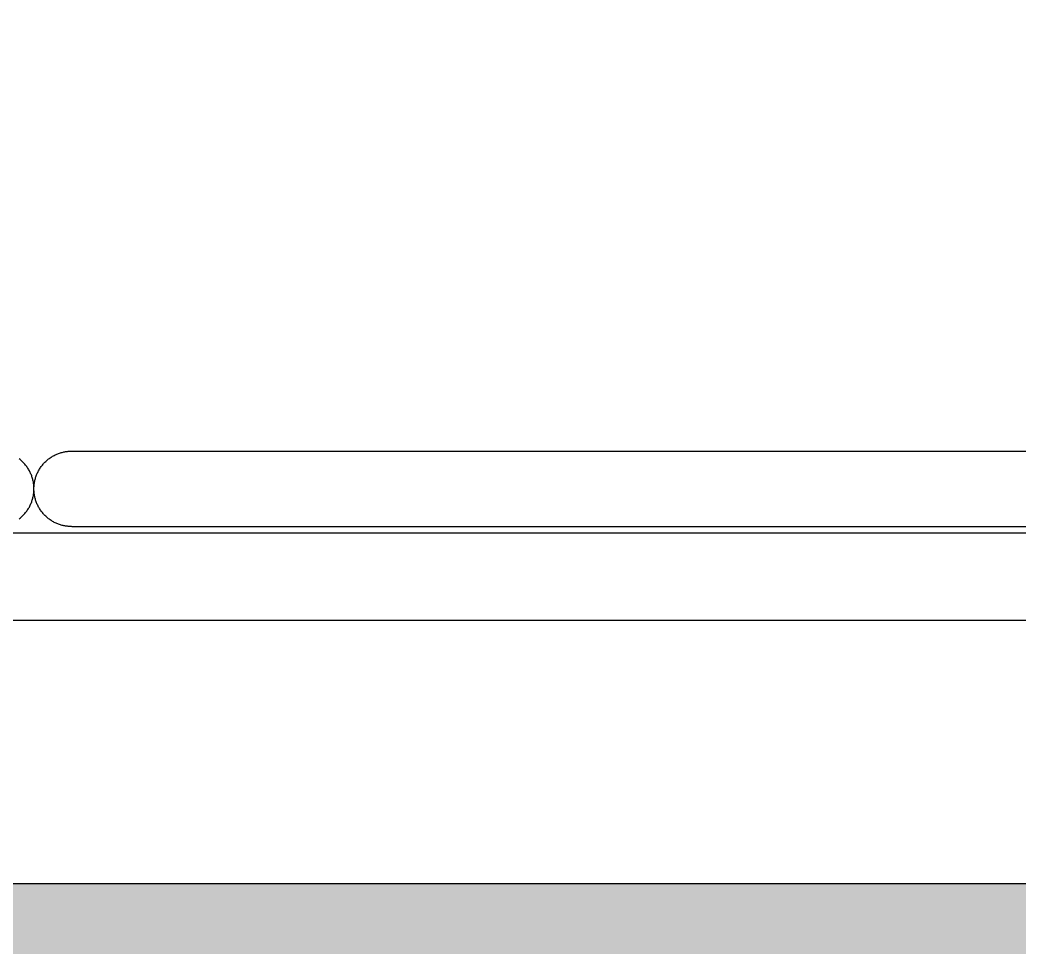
# Model space of a CAD drawing. Header units: millimetres. Extents: x -58335 to 291665, y -66693 to 213307.
# Drawn here: x 156753 to 157323, y -16938 to -16409 of the extents above; entities that cross this region are included whole.
import ezdxf

# ---------------------------------------------------------------- set-up
doc = ezdxf.new("R2010")
doc.units = ezdxf.units.MM
doc.header["$LTSCALE"] = 1000
for name, color, linetype in [('X-SITE$0$-MY-계획선', 253, 'Continuous'), ('X-SITE$0$-MY-녹지', 254, 'Continuous'), ('X-SITE$0$-MY-보조선', 253, 'Continuous'), ('X-SITE$0$-MY-시설선', 254, 'Continuous')]:
    doc.layers.add(name, color=color, linetype=linetype)
pattern_1 = [(0, (-29382.5, 14650.24), (317.5, 317.5), [158.75, -476.25]), (90, (-29303.13, 14570.87), (-317.5, 317.5), [158.75, -476.25])]

# ---------------------------------------------------------------- blocks, each defined once
blk = doc.blocks.new('X-SITE$0$GPSP-100')
at = {"layer": 'X-SITE$0$-MY-시설선'}
for points in [[(-1658.38, -1542.04), (-1657.95, -1541.69), (-1657.52, -1541.34), (-1657.1, -1540.97), (-1656.7, -1540.59), (-1656.3, -1540.2), (-1655.91, -1539.8), (-1655.53, -1539.4), (-1655.16, -1538.98), (-1654.81, -1538.55), (-1654.46, -1538.12), (-1654.13, -1537.67), (-1653.81, -1537.22), (-1653.5, -1536.76), (-1653.21, -1536.3), (-1652.93, -1535.83), (-1652.66, -1535.36), (-1652.4, -1534.87), (-1652.16, -1534.39), (-1651.93, -1533.9), (-1651.71, -1533.41), (-1651.51, -1532.91), (-1651.32, -1532.42), (-1651.14, -1531.92), (-1650.98, -1531.42), (-1650.83, -1530.92), (-1650.69, -1530.41), (-1650.57, -1529.91), (-1650.46, -1529.41), (-1650.36, -1528.91), (-1650.27, -1528.41), (-1650.2, -1527.92), (-1650.14, -1527.42), (-1650.09, -1526.93), (-1650.05, -1526.44), (-1650.02, -1525.96), (-1650.01, -1525.48), (-1650, -1525), (-1650.01, -1524.52), (-1650.02, -1524.04), (-1650.05, -1523.56), (-1650.09, -1523.07), (-1650.14, -1522.58), (-1650.2, -1522.08), (-1650.27, -1521.59), (-1650.36, -1521.09), (-1650.46, -1520.59), (-1650.57, -1520.09), (-1650.69, -1519.59), (-1650.83, -1519.08), (-1650.98, -1518.58), (-1651.14, -1518.08), (-1651.32, -1517.58), (-1651.51, -1517.09), (-1651.71, -1516.59), (-1651.93, -1516.1), (-1652.16, -1515.61), (-1652.4, -1515.13), (-1652.66, -1514.64), (-1652.93, -1514.17), (-1653.21, -1513.7), (-1653.5, -1513.23), (-1653.81, -1512.78), (-1654.13, -1512.33), (-1654.46, -1511.88), (-1654.81, -1511.45), (-1655.16, -1511.02), (-1655.53, -1510.6), (-1655.91, -1510.2), (-1656.3, -1509.8), (-1656.7, -1509.41), (-1657.1, -1509.03), (-1657.52, -1508.66), (-1657.95, -1508.31), (-1658.38, -1507.96)], [(-1628.53, -1546.5), (-1629, -1546.49), (-1629.49, -1546.48), (-1629.97, -1546.45), (-1630.46, -1546.41), (-1630.95, -1546.36), (-1631.44, -1546.3), (-1631.94, -1546.23), (-1632.44, -1546.14), (-1632.94, -1546.04), (-1633.44, -1545.93), (-1633.94, -1545.81), (-1634.44, -1545.67), (-1634.94, -1545.52), (-1635.44, -1545.36), (-1635.94, -1545.18), (-1636.44, -1544.99), (-1636.94, -1544.79), (-1637.43, -1544.57), (-1637.92, -1544.34), (-1638.4, -1544.1), (-1638.88, -1543.84), (-1639.36, -1543.57), (-1639.83, -1543.29), (-1640.29, -1543), (-1640.75, -1542.69), (-1641.2, -1542.37), (-1641.64, -1542.04), (-1642.08, -1541.69), (-1642.51, -1541.34), (-1642.92, -1540.97), (-1643.33, -1540.59), (-1643.73, -1540.2), (-1644.12, -1539.8), (-1644.5, -1539.4), (-1644.86, -1538.98), (-1645.22, -1538.55), (-1645.56, -1538.12), (-1645.89, -1537.67), (-1646.21, -1537.22), (-1646.52, -1536.76), (-1646.82, -1536.3), (-1647.1, -1535.83), (-1647.37, -1535.36), (-1647.63, -1534.87), (-1647.87, -1534.39), (-1648.1, -1533.9), (-1648.31, -1533.41), (-1648.52, -1532.91), (-1648.71, -1532.42), (-1648.88, -1531.92), (-1649.05, -1531.42), (-1649.2, -1530.92), (-1649.33, -1530.41), (-1649.46, -1529.91), (-1649.57, -1529.41), (-1649.67, -1528.91), (-1649.75, -1528.41), (-1649.83, -1527.92), (-1649.89, -1527.42), (-1649.94, -1526.93), (-1649.98, -1526.44), (-1650.01, -1525.96), (-1650.02, -1525.48), (-1650.03, -1525), (-1650.02, -1524.52), (-1650.01, -1524.04), (-1649.98, -1523.56), (-1649.94, -1523.07), (-1649.89, -1522.58), (-1649.83, -1522.08), (-1649.75, -1521.59), (-1649.67, -1521.09), (-1649.57, -1520.59), (-1649.46, -1520.09), (-1649.33, -1519.59), (-1649.2, -1519.08), (-1649.05, -1518.58), (-1648.88, -1518.08), (-1648.71, -1517.58), (-1648.52, -1517.09), (-1648.31, -1516.59), (-1648.1, -1516.1), (-1647.87, -1515.61), (-1647.63, -1515.13), (-1647.37, -1514.64), (-1647.1, -1514.17), (-1646.82, -1513.7), (-1646.52, -1513.23), (-1646.21, -1512.78), (-1645.89, -1512.33), (-1645.56, -1511.88), (-1645.22, -1511.45), (-1644.86, -1511.02), (-1644.5, -1510.6), (-1644.12, -1510.2), (-1643.73, -1509.8), (-1643.33, -1509.41), (-1642.92, -1509.03), (-1642.51, -1508.66), (-1642.08, -1508.31), (-1641.64, -1507.96), (-1641.2, -1507.63), (-1640.75, -1507.31), (-1640.29, -1507), (-1639.83, -1506.71), (-1639.36, -1506.43), (-1638.88, -1506.16), (-1638.4, -1505.9), (-1637.92, -1505.66), (-1637.43, -1505.43), (-1636.94, -1505.21), (-1636.44, -1505.01), (-1635.94, -1504.82), (-1635.44, -1504.64), (-1634.94, -1504.48), (-1634.44, -1504.33), (-1633.94, -1504.19), (-1633.44, -1504.07), (-1632.94, -1503.96), (-1632.44, -1503.86), (-1631.94, -1503.77), (-1631.44, -1503.7), (-1630.95, -1503.64), (-1630.46, -1503.59), (-1629.97, -1503.55), (-1629.49, -1503.52), (-1629, -1503.51), (-1628.53, -1503.5)], [(-1628.5, -1503.5), (-1528.5, -1503.5)], [(-1528.5, -1503.5), (-521.5, -1503.5)], [(-2900, -1550), (-400, -1550)], [(-1628.5, -1546.5), (-1628.5, -1546.5), (-1626.83, -1546.5), (-1621.48, -1546.5), (-1528.5, -1546.5)], [(-1528.5, -1546.5), (-521.5, -1546.5)]]:
    blk.add_lwpolyline(points, dxfattribs=at)
blk = doc.blocks.new('X-SITE$0$240910_L-1F')
at = {"layer": 'X-SITE$0$-MY-녹지'}
h = blk.add_hatch(dxfattribs=at)
h.set_pattern_fill('CROSS', color=256, scale=50, style=2)
h.set_pattern_definition(pattern_1)
edge = h.paths.add_edge_path()
edge.add_line((167850, -2045.25), (167850, 3516.56))
edge.add_arc((169000, 3516.56), 1150, 135, 180, ccw=False)
edge.add_line((168186.83, 4329.73), (170751.04, 6893.95))
edge.add_arc((170150, 7494.99), 850, 315, 360)
edge.add_line((171000, 7494.99), (171000, 10430.77))
edge.add_arc((170650, 10430.77), 350, 0, 90)
edge.add_line((170650, 10780.77), (169000, 10780.77))
edge.add_line((169000, 10780.77), (169000, 15580.77))
edge.add_line((169000, 15580.77), (171150, 15580.77))
edge.add_arc((171150, 15930.77), 350, 270, 360)
edge.add_line((171500, 15930.77), (171500, 18665.51))
edge.add_line((171500, 18665.51), (172500, 19665.51))
edge.add_line((172500, 19665.51), (172500, 33574.84))
edge.add_arc((171500, 32018.4), 1850, 57.27956, 90)
edge.add_line((171500, 33868.4), (163650, 33868.4))
edge.add_line((163650, 33868.4), (163650, -2251.6))
edge.add_line((163650, -2251.6), (118350, -2251.6))
edge.add_line((118350, -2251.6), (118350, 24610.81))
edge.add_arc((118000, 24610.81), 350, 0, 134.5656)
edge.add_line((117754.4, 24860.17), (112674.6, 19856.82))
edge.add_arc((113271.07, 19251.24), 850, 134.56562, 180)
edge.add_line((112421.07, 19251.24), (112421.07, -3601.59))
edge.add_arc((113271.07, -3601.59), 850, 180, 270)
edge.add_line((113271.07, -4451.59), (115271.08, -4451.59))
edge.add_line((115271.08, -4451.59), (117627.53, -6101.59))
edge.add_line((117627.53, -6101.59), (164145.73, -6101.6))
edge.add_line((164145.73, -6101.6), (167601.04, -2646.29))
edge.add_arc((167000, -2045.25), 850, 314.99999, 360)
h = blk.add_hatch(dxfattribs=at)
h.set_pattern_fill('CROSS', color=256, scale=50, style=2)
h.set_pattern_definition(pattern_1)
edge = h.paths.add_edge_path()
edge.add_line((167850, -2045.25), (167850, 3516.56))
edge.add_arc((169000, 3516.56), 1150, 135, 180, ccw=False)
edge.add_line((168186.83, 4329.73), (170751.04, 6893.95))
edge.add_arc((170150, 7494.99), 850, 315, 360)
edge.add_line((171000, 7494.99), (171000, 10430.77))
edge.add_arc((170650, 10430.77), 350, 0, 90)
edge.add_line((170650, 10780.77), (169000, 10780.77))
edge.add_line((169000, 10780.77), (169000, 15580.77))
edge.add_line((169000, 15580.77), (171150, 15580.77))
edge.add_arc((171150, 15930.77), 350, 270, 360)
edge.add_line((171500, 15930.77), (171500, 18665.51))
edge.add_line((171500, 18665.51), (172500, 19665.51))
edge.add_line((172500, 19665.51), (172500, 33574.84))
edge.add_arc((171500, 32018.4), 1850, 57.27956, 90)
edge.add_line((171500, 33868.4), (163650, 33868.4))
edge.add_line((163650, 33868.4), (163650, -2251.6))
edge.add_line((163650, -2251.6), (118350, -2251.6))
edge.add_line((118350, -2251.6), (118350, 24610.81))
edge.add_arc((118000, 24610.81), 350, 0, 134.5656)
edge.add_line((117754.4, 24860.17), (112674.6, 19856.82))
edge.add_arc((113271.07, 19251.24), 850, 134.56562, 180)
edge.add_line((112421.07, 19251.24), (112421.07, -3601.59))
edge.add_arc((113271.07, -3601.59), 850, 180, 270)
edge.add_line((113271.07, -4451.59), (115271.08, -4451.59))
edge.add_line((115271.08, -4451.59), (117627.53, -6101.59))
edge.add_line((117627.53, -6101.59), (164145.73, -6101.6))
edge.add_line((164145.73, -6101.6), (167601.04, -2646.29))
edge.add_arc((167000, -2045.25), 850, 314.99999, 360)
at = {"layer": 'X-SITE$0$-MY-계획선'}
blk.add_lwpolyline([(173500, 32018.4, 0.414214), (171500, 34018.4), (159601.21, 34018.4, 0.414214), (158601.21, 33018.4), (158601.21, 29448.4), (163500, 29448.4), (163500, -2101.6), (118500, -2101.6), (118500, 24610.81)], format="xyb", dxfattribs=at)
blk.add_lwpolyline([(173500, 32018.4, 0.414214), (171500, 34018.4), (159601.21, 34018.4, 0.414214), (158601.21, 33018.4), (158601.21, 29448.4), (163500, 29448.4), (163500, -2101.6), (118500, -2101.6), (118500, 24610.81)], format="xyb", dxfattribs=at)
at = {"layer": 'X-SITE$0$-MY-보조선'}
blk.add_lwpolyline([(118350, 24610.81), (118350, -2251.6), (163650, -2251.6), (163650, 29598.4), (158751.21, 29598.4), (158751.21, 33018.4, -0.414214), (159601.21, 33868.4), (171500, 33868.4, -0.414214), (173350, 32018.4)], format="xyb", dxfattribs=at)
blk.add_lwpolyline([(118350, 24610.81), (118350, -2251.6), (163650, -2251.6), (163650, 29598.4), (158751.21, 29598.4), (158751.21, 33018.4, -0.414214), (159601.21, 33868.4), (171500, 33868.4, -0.414214), (173350, 32018.4)], format="xyb", dxfattribs=at)
at = {"layer": 'X-SITE$0$-MY-시설선'}
blk.add_blockref('X-SITE$0$GPSP-100', (129028.1, -501.6), dxfattribs=at)
blk.add_blockref('X-SITE$0$GPSP-100', (129028.1, -501.6), dxfattribs=at)

msp = doc.modelspace()

# ---------------------------------------------------------------- block references
msp.add_blockref('X-SITE$0$240910_L-1F', (29382.5, -14650.24))

doc.saveas('drawing.dxf')
